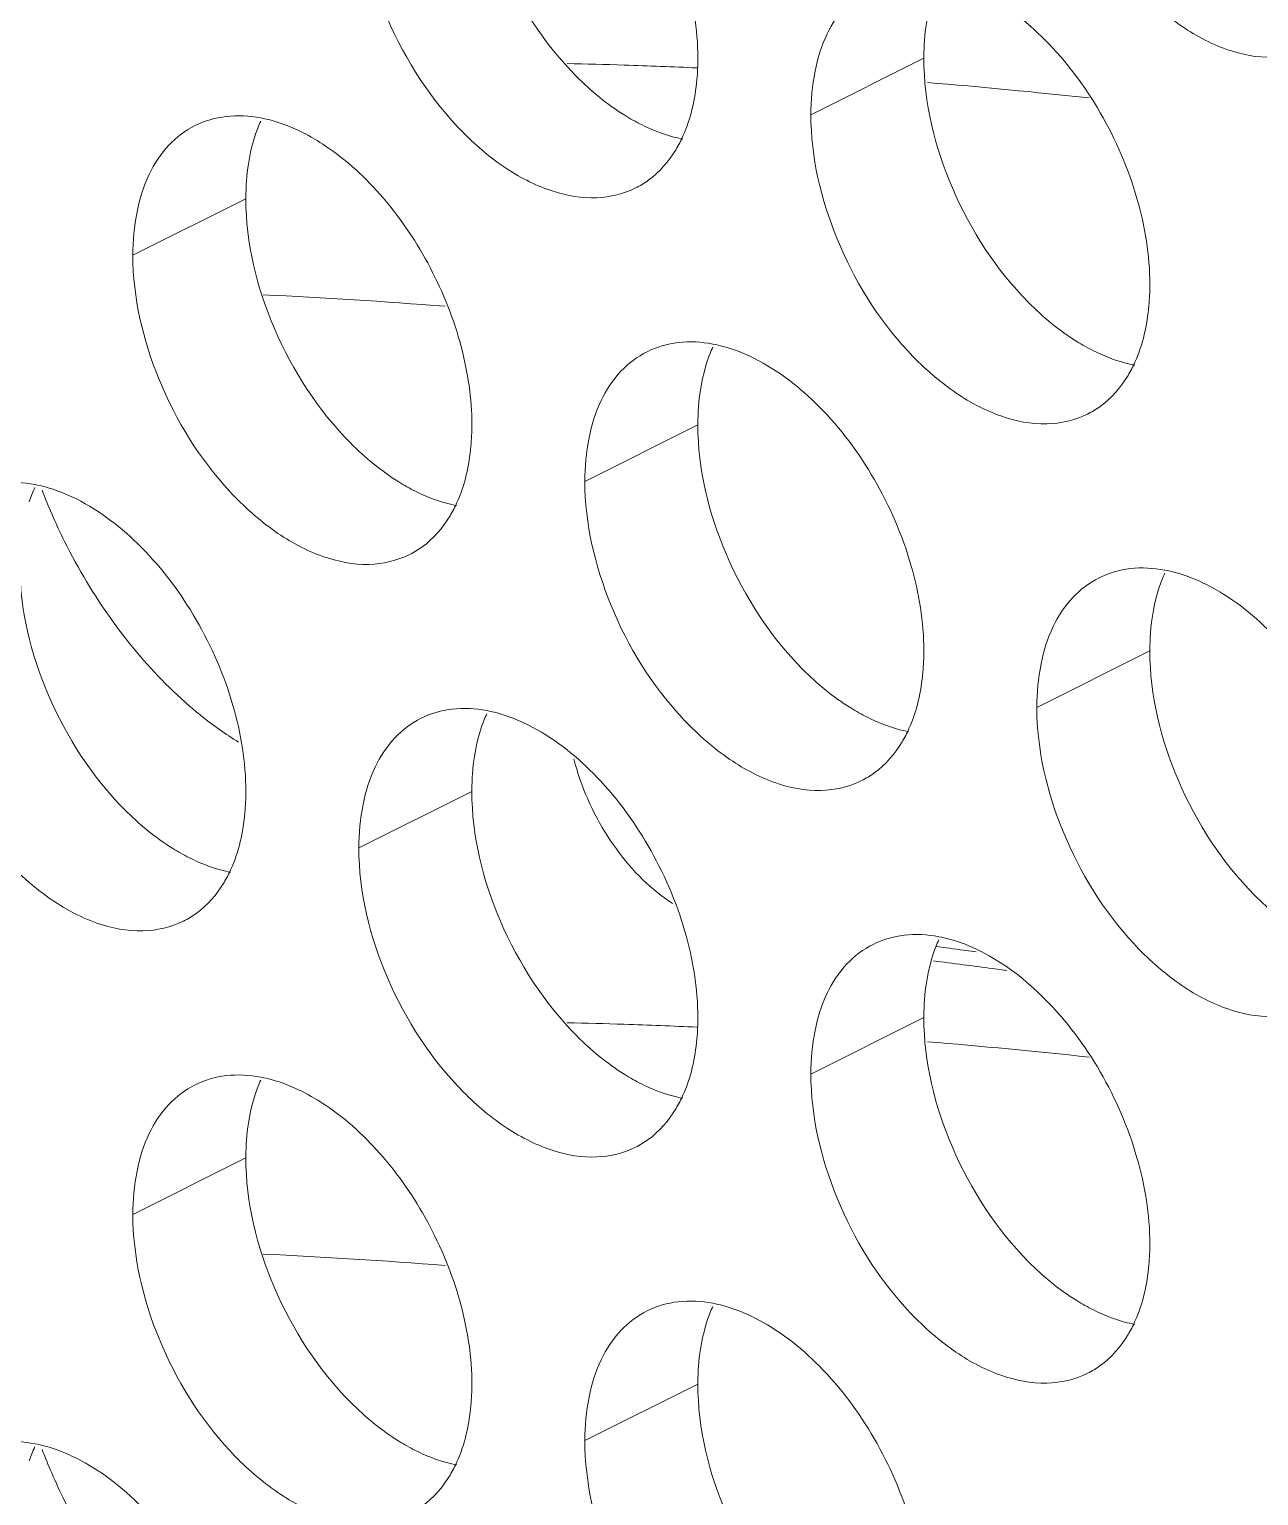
# Model space of a CAD drawing. Header units: millimetres. Extents: x 0 to 2524, y 0 to 1785.
# Drawn here: x 1853.28 to 1859.44, y 778.42 to 785.75 of the extents above; entities that cross this region are included whole.
import ezdxf

# ---------------------------------------------------------------- set-up
doc = ezdxf.new("R2010")
doc.units = ezdxf.units.MM
doc.header["$LTSCALE"] = 0.1
doc.layers.add('标注', color=251, linetype='Continuous', lineweight=9)

msp = doc.modelspace()

# ---------------------------------------------------------------- linework, layer by layer
at = {"layer": '标注'}
for p, q in [((1857.7626, 785.6094), (1857.197, 785.3265)), ((1854.3685, 784.9064), (1853.8028, 784.6236)), ((1856.6313, 783.7751), (1856.0656, 783.4922)), ((1858.894, 782.6437), (1858.3283, 782.3609)), ((1855.4999, 781.9408), (1854.9342, 781.6579)), ((1857.9608, 781.1463), (1858.0249, 781.1376)), ((1858.1062, 781.0539), (1858.1779, 781.0441)), ((1857.7626, 780.8094), (1857.197, 780.5265)), ((1854.3685, 780.1064), (1853.8028, 779.8236)), ((1856.6313, 778.9751), (1856.0656, 778.6922))]:
    msp.add_line(p, q, dxfattribs=at)
for centre, radius, start, end in [((1855.293, 755.7318), 29.8592, 88.13877, 88.68745), ((1855.2832, 755.4346), 30.1566, 87.44559, 88.13851), ((1855.1759, 753.8065), 31.7884, 83.83443, 85.3002), ((1855.113, 784.9954), 0.734, 155.87957, 161.78032), ((1856.117, 785.3659), 0.4532, 296.52559, 305.90341), ((1852.9818, 753.5404), 30.9203, 85.57825, 87.2676), ((1857.3758, 783.864), 0.734, 155.87957, 161.78032), ((1858.3797, 784.2346), 0.4532, 296.52559, 305.90341), ((1853.9817, 783.1611), 0.734, 155.87957, 161.78032), ((1856.0534, 784.4858), 2.8974, 200.98376, 203.50553), ((1854.9856, 783.5316), 0.4532, 296.52559, 305.90341), ((1859.6385, 782.7326), 0.734, 155.87957, 161.78032), ((1856.2444, 782.0297), 0.734, 155.87957, 161.78032), ((1857.2483, 782.4002), 0.4532, 296.52559, 305.90341), ((1856.9534, 782.0884), 0.8381, 233.08212, 237.78281), ((1853.8542, 781.6973), 0.4532, 296.52559, 305.90341), ((1858.5072, 780.8983), 0.734, 155.87957, 161.78032), ((1853.4063, 747.5872), 33.8668, 82.27128, 82.50396), ((1853.5743, 747.6626), 33.6975, 82.27097, 82.77719), ((1855.293, 750.9318), 29.8592, 88.13877, 88.68745), ((1855.2832, 750.6346), 30.1566, 87.44559, 88.13851), ((1855.1759, 749.0065), 31.7884, 83.83443, 85.3002), ((1855.113, 780.1954), 0.734, 155.87957, 161.78032), ((1856.117, 780.5659), 0.4532, 296.52559, 305.90341), ((1852.9818, 748.7404), 30.9203, 85.57825, 87.2676), ((1857.3758, 779.064), 0.734, 155.87957, 161.78032), ((1858.3797, 779.4346), 0.4532, 296.52559, 305.90341), ((1853.9817, 778.3611), 0.734, 155.87957, 161.78032), ((1856.0534, 779.6858), 2.8974, 200.98376, 203.50553)]:
    msp.add_arc(centre, radius, start, end, dxfattribs=at)
for points, knots in [([(1859.7135, 785.6633), (1859.6509, 785.6321), (1859.5009, 785.5981), (1859.2632, 785.6459), (1859.0247, 785.7765), (1858.717, 786.0541), (1858.4309, 786.5168), (1858.3283, 786.9492), (1858.3283, 787.1609)], [0, 0, 0, 0, 0.090718, 0.191742, 0.308104, 0.439279, 0.725532, 1, 1, 1, 1]), ([(1855.7827, 787.0729), (1855.9034, 787.0126), (1856.1339, 786.8322), (1856.4001, 786.4741), (1856.5813, 786.0554), (1856.6313, 785.7543), (1856.6313, 785.6094)], [0, 0, 0, 0, 0.229676, 0.488215, 0.753207, 1, 1, 1, 1]), ([(1856.0237, 785.5187), (1855.8621, 785.6815), (1855.6111, 786.0687), (1855.4999, 786.5192), (1855.4999, 786.7408)], [0, 0, 0, 0, 0.508684, 1, 1, 1, 1]), ([(1855.458, 785.2359), (1855.2965, 785.3987), (1855.0455, 785.7858), (1854.9342, 786.2364), (1854.9342, 786.4579)], [0, 0, 0, 0, 0.508684, 1, 1, 1, 1]), ([(1857.197, 785.3265), (1857.197, 785.3994), (1857.209, 785.5383), (1857.268, 785.7285), (1857.3674, 785.8807), (1857.4599, 785.9511), (1857.5089, 785.9755)], [0, 0, 0, 0, 0.289235, 0.54966, 0.782932, 1, 1, 1, 1]), ([(1858.0455, 785.9415), (1858.1661, 785.8812), (1858.3967, 785.7008), (1858.6629, 785.3428), (1858.844, 784.924), (1858.894, 784.6229), (1858.894, 784.478)], [0, 0, 0, 0, 0.229676, 0.488215, 0.753207, 1, 1, 1, 1]), ([(1857.7626, 785.6094), (1857.7626, 785.6378), (1857.7663, 785.7453), (1857.7851, 785.8527), (1857.81, 785.9278)], [0, 0, 0, 0, 0.264225, 1, 1, 1, 1]), ([(1856.6313, 785.6094), (1856.6313, 785.5738), (1856.6256, 785.4415), (1856.5964, 785.3089), (1856.5566, 785.2205)], [0, 0, 0, 0, 0.268874, 1, 1, 1, 1]), ([(1858.2865, 784.3874), (1858.1249, 784.5501), (1857.8739, 784.9373), (1857.7626, 785.3879), (1857.7626, 785.6094)], [0, 0, 0, 0, 0.508684, 1, 1, 1, 1]), ([(1856.3484, 785.2773), (1856.32, 785.2915), (1856.2021, 785.358), (1856.0966, 785.4453), (1856.0237, 785.5187)], [0, 0, 0, 0, 0.235002, 1, 1, 1, 1]), ([(1854.1147, 785.2726), (1854.1631, 785.2967), (1854.2731, 785.3284), (1854.3868, 785.3216), (1854.4437, 785.3107)], [0, 0, 0, 0, 0.482538, 1, 1, 1, 1]), ([(1854.4437, 785.3107), (1854.4609, 785.3075), (1854.5325, 785.2908), (1854.6014, 785.2636), (1854.6514, 785.2386)], [0, 0, 0, 0, 0.238696, 1, 1, 1, 1]), ([(1858.5821, 783.829), (1858.5195, 783.7978), (1858.3696, 783.7638), (1858.1318, 783.8116), (1857.8934, 783.9422), (1857.5856, 784.2198), (1857.2996, 784.6825), (1857.197, 785.1149), (1857.197, 785.3265)], [0, 0, 0, 0, 0.090718, 0.191742, 0.308104, 0.439279, 0.725532, 1, 1, 1, 1]), ([(1853.8028, 784.6236), (1853.8028, 784.6964), (1853.8149, 784.8354), (1853.8739, 785.0256), (1853.9733, 785.1778), (1854.0658, 785.2482), (1854.1147, 785.2726)], [0, 0, 0, 0, 0.289235, 0.54966, 0.782932, 1, 1, 1, 1]), ([(1854.3685, 784.9064), (1854.3685, 784.9349), (1854.3722, 785.0423), (1854.391, 785.1497), (1854.4159, 785.2249)], [0, 0, 0, 0, 0.264225, 1, 1, 1, 1]), ([(1856.3194, 784.9604), (1856.2596, 784.9306), (1856.118, 784.8967), (1855.8919, 784.9359), (1855.6636, 785.0518), (1855.525, 785.1684), (1855.458, 785.2359)], [0, 0, 0, 0, 0.208571, 0.439041, 0.702839, 1, 1, 1, 1]), ([(1856.5561, 785.2051), (1856.5389, 785.2084), (1856.4673, 785.225), (1856.3984, 785.2523), (1856.3484, 785.2773)], [0, 0, 0, 0, 0.238696, 1, 1, 1, 1]), ([(1856.5566, 785.2205), (1856.5464, 785.1976), (1856.5031, 785.1136), (1856.439, 785.0395), (1856.3827, 784.9988)], [0, 0, 0, 0, 0.265525, 1, 1, 1, 1]), ([(1854.768, 785.1703), (1854.8751, 785.0985), (1855.0752, 784.9123), (1855.3051, 784.5679), (1855.4584, 784.1804), (1855.4999, 783.9067), (1855.4999, 783.7751)], [0, 0, 0, 0, 0.237584, 0.49654, 0.757439, 1, 1, 1, 1]), ([(1854.8923, 783.6844), (1854.7308, 783.8472), (1854.4798, 784.2343), (1854.3685, 784.6849), (1854.3685, 784.9064)], [0, 0, 0, 0, 0.508684, 1, 1, 1, 1]), ([(1855.188, 783.1261), (1855.1254, 783.0949), (1854.9755, 783.0609), (1854.7377, 783.1087), (1854.4993, 783.2393), (1854.1915, 783.5168), (1853.9054, 783.9795), (1853.8028, 784.4119), (1853.8028, 784.6236)], [0, 0, 0, 0, 0.090718, 0.191742, 0.308104, 0.439279, 0.725532, 1, 1, 1, 1]), ([(1858.894, 784.478), (1858.894, 784.4424), (1858.8883, 784.3101), (1858.8591, 784.1775), (1858.8194, 784.0891)], [0, 0, 0, 0, 0.268874, 1, 1, 1, 1]), ([(1858.6112, 784.1459), (1858.5827, 784.1601), (1858.4648, 784.2266), (1858.3593, 784.3139), (1858.2865, 784.3874)], [0, 0, 0, 0, 0.235002, 1, 1, 1, 1]), ([(1856.3775, 784.1412), (1856.4258, 784.1653), (1856.5359, 784.1971), (1856.6495, 784.1902), (1856.7064, 784.1794)], [0, 0, 0, 0, 0.482538, 1, 1, 1, 1]), ([(1856.7064, 784.1794), (1856.7236, 784.1761), (1856.7952, 784.1595), (1856.8641, 784.1322), (1856.9141, 784.1072)], [0, 0, 0, 0, 0.238696, 1, 1, 1, 1]), ([(1856.0656, 783.4922), (1856.0656, 783.5651), (1856.0776, 783.704), (1856.1366, 783.8942), (1856.236, 784.0464), (1856.3286, 784.1168), (1856.3775, 784.1412)], [0, 0, 0, 0, 0.289235, 0.54966, 0.782932, 1, 1, 1, 1]), ([(1856.9141, 784.1072), (1857.0348, 784.0469), (1857.2653, 783.8665), (1857.5315, 783.5084), (1857.7126, 783.0897), (1857.7626, 782.7886), (1857.7626, 782.6437)], [0, 0, 0, 0, 0.229676, 0.488215, 0.753207, 1, 1, 1, 1]), ([(1858.8189, 784.0737), (1858.8017, 784.077), (1858.7301, 784.0936), (1858.6612, 784.1209), (1858.6112, 784.1459)], [0, 0, 0, 0, 0.238696, 1, 1, 1, 1]), ([(1856.6313, 783.7751), (1856.6313, 783.8035), (1856.635, 783.9109), (1856.6538, 784.0183), (1856.6786, 784.0935)], [0, 0, 0, 0, 0.264225, 1, 1, 1, 1]), ([(1858.8194, 784.0891), (1858.8091, 784.0662), (1858.7658, 783.9823), (1858.7017, 783.9081), (1858.6455, 783.8674)], [0, 0, 0, 0, 0.265525, 1, 1, 1, 1]), ([(1855.4999, 783.7751), (1855.4999, 783.7394), (1855.4942, 783.6072), (1855.465, 783.4746), (1855.4253, 783.3862)], [0, 0, 0, 0, 0.268874, 1, 1, 1, 1]), ([(1857.1551, 782.553), (1856.9935, 782.7158), (1856.7425, 783.103), (1856.6313, 783.5536), (1856.6313, 783.7751)], [0, 0, 0, 0, 0.508684, 1, 1, 1, 1]), ([(1855.2171, 783.4429), (1855.1886, 783.4572), (1855.0707, 783.5237), (1854.9652, 783.611), (1854.8923, 783.6844)], [0, 0, 0, 0, 0.235002, 1, 1, 1, 1]), ([(1852.9834, 783.4383), (1853.0317, 783.4624), (1853.1418, 783.4941), (1853.2554, 783.4873), (1853.3123, 783.4764)], [0, 0, 0, 0, 0.482538, 1, 1, 1, 1]), ([(1853.3123, 783.4764), (1853.3295, 783.4731), (1853.4011, 783.4565), (1853.47, 783.4292), (1853.52, 783.4042)], [0, 0, 0, 0, 0.238696, 1, 1, 1, 1]), ([(1857.4507, 781.9947), (1857.3881, 781.9635), (1857.2382, 781.9295), (1857.0004, 781.9773), (1856.762, 782.1079), (1856.4542, 782.3855), (1856.1682, 782.8482), (1856.0656, 783.2806), (1856.0656, 783.4922)], [0, 0, 0, 0, 0.090718, 0.191742, 0.308104, 0.439279, 0.725532, 1, 1, 1, 1]), ([(1853.52, 783.4042), (1853.6406, 783.3439), (1853.8712, 783.1636), (1854.1374, 782.8055), (1854.3185, 782.3868), (1854.3685, 782.0857), (1854.3685, 781.9408)], [0, 0, 0, 0, 0.229676, 0.488215, 0.753207, 1, 1, 1, 1]), ([(1855.4248, 783.3708), (1855.4075, 783.3741), (1855.336, 783.3907), (1855.2671, 783.4179), (1855.2171, 783.4429)], [0, 0, 0, 0, 0.238696, 1, 1, 1, 1]), ([(1855.4253, 783.3862), (1855.415, 783.3633), (1855.3717, 783.2793), (1855.3076, 783.2052), (1855.2514, 783.1645)], [0, 0, 0, 0, 0.265525, 1, 1, 1, 1]), ([(1853.3964, 783.3302), (1853.4168, 783.2833), (1853.5029, 783.0987), (1853.6082, 782.923), (1853.697, 782.799)], [0, 0, 0, 0, 0.251276, 1, 1, 1, 1]), ([(1853.761, 781.8501), (1853.5994, 782.0129), (1853.3484, 782.4), (1853.2372, 782.8506), (1853.2372, 783.0721)], [0, 0, 0, 0, 0.508684, 1, 1, 1, 1]), ([(1858.3283, 782.3609), (1858.3283, 782.4337), (1858.3403, 782.5726), (1858.3994, 782.7628), (1858.4987, 782.915), (1858.5913, 782.9854), (1858.6402, 783.0098)], [0, 0, 0, 0, 0.289235, 0.54966, 0.782932, 1, 1, 1, 1]), ([(1858.6402, 783.0098), (1858.6885, 783.0339), (1858.7986, 783.0657), (1858.9123, 783.0589), (1858.9692, 783.048)], [0, 0, 0, 0, 0.482538, 1, 1, 1, 1]), ([(1858.9692, 783.048), (1858.9864, 783.0447), (1859.0579, 783.0281), (1859.1269, 783.0008), (1859.1769, 782.9758)], [0, 0, 0, 0, 0.238696, 1, 1, 1, 1]), ([(1858.894, 782.6437), (1858.894, 782.6721), (1858.8977, 782.7796), (1858.9165, 782.887), (1858.9413, 782.9621)], [0, 0, 0, 0, 0.264225, 1, 1, 1, 1]), ([(1859.1769, 782.9758), (1859.2975, 782.9155), (1859.528, 782.7351), (1859.7942, 782.3771), (1859.9754, 781.9583), (1860.0254, 781.6573), (1860.0254, 781.5123)], [0, 0, 0, 0, 0.229676, 0.488215, 0.753207, 1, 1, 1, 1]), ([(1854.0566, 781.2918), (1853.994, 781.2605), (1853.8441, 781.2266), (1853.6063, 781.2743), (1853.3679, 781.405), (1853.0601, 781.6825), (1852.7741, 782.1452), (1852.6715, 782.5776), (1852.6715, 782.7893)], [0, 0, 0, 0, 0.090718, 0.191742, 0.308104, 0.439279, 0.725532, 1, 1, 1, 1]), ([(1853.697, 782.799), (1853.726, 782.7585), (1853.8426, 782.6047), (1853.9761, 782.4634), (1854.0843, 782.3697)], [0, 0, 0, 0, 0.258123, 1, 1, 1, 1]), ([(1857.7626, 782.6437), (1857.7626, 782.6081), (1857.757, 782.4758), (1857.7277, 782.3432), (1857.688, 782.2548)], [0, 0, 0, 0, 0.268874, 1, 1, 1, 1]), ([(1859.4178, 781.4217), (1859.2563, 781.5844), (1859.0053, 781.9716), (1858.894, 782.4222), (1858.894, 782.6437)], [0, 0, 0, 0, 0.508684, 1, 1, 1, 1]), ([(1857.4798, 782.3116), (1857.4514, 782.3258), (1857.3335, 782.3923), (1857.228, 782.4796), (1857.1551, 782.553)], [0, 0, 0, 0, 0.235002, 1, 1, 1, 1]), ([(1854.0843, 782.3697), (1854.1043, 782.3524), (1854.1829, 782.2869), (1854.2666, 782.2273), (1854.3314, 782.1876)], [0, 0, 0, 0, 0.257666, 1, 1, 1, 1]), ([(1855.2461, 782.3069), (1855.2944, 782.331), (1855.4045, 782.3627), (1855.5182, 782.3559), (1855.575, 782.3451)], [0, 0, 0, 0, 0.482538, 1, 1, 1, 1]), ([(1855.575, 782.3451), (1855.5923, 782.3418), (1855.6638, 782.3251), (1855.7327, 782.2979), (1855.7827, 782.2729)], [0, 0, 0, 0, 0.238696, 1, 1, 1, 1]), ([(1859.7135, 780.8633), (1859.6509, 780.8321), (1859.5009, 780.7981), (1859.2632, 780.8459), (1859.0247, 780.9765), (1858.717, 781.2541), (1858.4309, 781.7168), (1858.3283, 782.1492), (1858.3283, 782.3609)], [0, 0, 0, 0, 0.090718, 0.191742, 0.308104, 0.439279, 0.725532, 1, 1, 1, 1]), ([(1854.9342, 781.6579), (1854.9342, 781.7308), (1854.9462, 781.8697), (1855.0053, 782.0599), (1855.1046, 782.2121), (1855.1972, 782.2825), (1855.2461, 782.3069)], [0, 0, 0, 0, 0.289235, 0.54966, 0.782932, 1, 1, 1, 1]), ([(1855.7827, 782.2729), (1855.9034, 782.2126), (1856.1339, 782.0322), (1856.4001, 781.6741), (1856.5813, 781.2554), (1856.6313, 780.9543), (1856.6313, 780.8094)], [0, 0, 0, 0, 0.229676, 0.488215, 0.753207, 1, 1, 1, 1]), ([(1857.6875, 782.2394), (1857.6703, 782.2427), (1857.5987, 782.2593), (1857.5298, 782.2866), (1857.4798, 782.3116)], [0, 0, 0, 0, 0.238696, 1, 1, 1, 1]), ([(1855.4999, 781.9408), (1855.4999, 781.9692), (1855.5036, 782.0766), (1855.5224, 782.184), (1855.5472, 782.2592)], [0, 0, 0, 0, 0.264225, 1, 1, 1, 1]), ([(1857.688, 782.2548), (1857.6777, 782.2319), (1857.6345, 782.148), (1857.5703, 782.0738), (1857.5141, 782.0331)], [0, 0, 0, 0, 0.265525, 1, 1, 1, 1]), ([(1856.0103, 782.1034), (1856.0455, 781.9666), (1856.1585, 781.7109), (1856.343, 781.4985), (1856.45, 781.4183)], [0, 0, 0, 0, 0.513788, 1, 1, 1, 1]), ([(1854.3685, 781.9408), (1854.3685, 781.9051), (1854.3628, 781.7729), (1854.3336, 781.6402), (1854.2939, 781.5519)], [0, 0, 0, 0, 0.268874, 1, 1, 1, 1]), ([(1856.0237, 780.7187), (1855.8621, 780.8815), (1855.6111, 781.2687), (1855.4999, 781.7192), (1855.4999, 781.9408)], [0, 0, 0, 0, 0.508684, 1, 1, 1, 1]), ([(1854.0857, 781.6086), (1854.0573, 781.6228), (1853.9393, 781.6893), (1853.8338, 781.7767), (1853.761, 781.8501)], [0, 0, 0, 0, 0.235002, 1, 1, 1, 1]), ([(1855.458, 780.4359), (1855.2965, 780.5987), (1855.0455, 780.9858), (1854.9342, 781.4364), (1854.9342, 781.6579)], [0, 0, 0, 0, 0.508684, 1, 1, 1, 1]), ([(1854.2934, 781.5364), (1854.2762, 781.5397), (1854.2046, 781.5564), (1854.1357, 781.5836), (1854.0857, 781.6086)], [0, 0, 0, 0, 0.238696, 1, 1, 1, 1]), ([(1854.2939, 781.5519), (1854.2836, 781.529), (1854.2404, 781.445), (1854.1762, 781.3709), (1854.12, 781.3302)], [0, 0, 0, 0, 0.265525, 1, 1, 1, 1]), ([(1859.7425, 781.1802), (1859.7141, 781.1944), (1859.5962, 781.2609), (1859.4907, 781.3482), (1859.4178, 781.4217)], [0, 0, 0, 0, 0.235002, 1, 1, 1, 1]), ([(1857.197, 780.5265), (1857.197, 780.5994), (1857.209, 780.7383), (1857.268, 780.9285), (1857.3674, 781.0807), (1857.4599, 781.1511), (1857.5089, 781.1755)], [0, 0, 0, 0, 0.289235, 0.54966, 0.782932, 1, 1, 1, 1]), ([(1857.5089, 781.1755), (1857.5572, 781.1996), (1857.6673, 781.2314), (1857.7809, 781.2246), (1857.8378, 781.2137)], [0, 0, 0, 0, 0.482538, 1, 1, 1, 1]), ([(1857.8378, 781.2137), (1857.855, 781.2104), (1857.9266, 781.1938), (1857.9955, 781.1665), (1858.0455, 781.1415)], [0, 0, 0, 0, 0.238696, 1, 1, 1, 1]), ([(1857.7626, 780.8094), (1857.7626, 780.8378), (1857.7663, 780.9453), (1857.7851, 781.0527), (1857.81, 781.1278)], [0, 0, 0, 0, 0.264225, 1, 1, 1, 1]), ([(1858.0455, 781.1415), (1858.1661, 781.0812), (1858.3967, 780.9008), (1858.6629, 780.5428), (1858.844, 780.124), (1858.894, 779.8229), (1858.894, 779.678)], [0, 0, 0, 0, 0.229676, 0.488215, 0.753207, 1, 1, 1, 1]), ([(1856.6313, 780.8094), (1856.6313, 780.7738), (1856.6256, 780.6415), (1856.5964, 780.5089), (1856.5566, 780.4205)], [0, 0, 0, 0, 0.268874, 1, 1, 1, 1]), ([(1858.2865, 779.5874), (1858.1249, 779.7501), (1857.8739, 780.1373), (1857.7626, 780.5879), (1857.7626, 780.8094)], [0, 0, 0, 0, 0.508684, 1, 1, 1, 1]), ([(1856.3484, 780.4773), (1856.32, 780.4915), (1856.2021, 780.558), (1856.0966, 780.6453), (1856.0237, 780.7187)], [0, 0, 0, 0, 0.235002, 1, 1, 1, 1]), ([(1854.1147, 780.4726), (1854.1631, 780.4967), (1854.2731, 780.5284), (1854.3868, 780.5216), (1854.4437, 780.5107)], [0, 0, 0, 0, 0.482538, 1, 1, 1, 1]), ([(1854.4437, 780.5107), (1854.4609, 780.5075), (1854.5325, 780.4908), (1854.6014, 780.4636), (1854.6514, 780.4386)], [0, 0, 0, 0, 0.238696, 1, 1, 1, 1]), ([(1858.5821, 779.029), (1858.5195, 778.9978), (1858.3696, 778.9638), (1858.1318, 779.0116), (1857.8934, 779.1422), (1857.5856, 779.4198), (1857.2996, 779.8825), (1857.197, 780.3149), (1857.197, 780.5265)], [0, 0, 0, 0, 0.090718, 0.191742, 0.308104, 0.439279, 0.725532, 1, 1, 1, 1]), ([(1853.8028, 779.8236), (1853.8028, 779.8964), (1853.8149, 780.0354), (1853.8739, 780.2256), (1853.9733, 780.3778), (1854.0658, 780.4482), (1854.1147, 780.4726)], [0, 0, 0, 0, 0.289235, 0.54966, 0.782932, 1, 1, 1, 1]), ([(1856.5561, 780.4051), (1856.5389, 780.4084), (1856.4673, 780.425), (1856.3984, 780.4523), (1856.3484, 780.4773)], [0, 0, 0, 0, 0.238696, 1, 1, 1, 1]), ([(1854.3685, 780.1064), (1854.3685, 780.1349), (1854.3722, 780.2423), (1854.391, 780.3497), (1854.4159, 780.4249)], [0, 0, 0, 0, 0.264225, 1, 1, 1, 1]), ([(1854.768, 780.3703), (1854.8751, 780.2985), (1855.0752, 780.1123), (1855.3051, 779.7679), (1855.4584, 779.3804), (1855.4999, 779.1067), (1855.4999, 778.9751)], [0, 0, 0, 0, 0.237584, 0.49654, 0.757439, 1, 1, 1, 1]), ([(1856.3194, 780.1604), (1856.2596, 780.1306), (1856.118, 780.0967), (1855.8919, 780.1359), (1855.6636, 780.2518), (1855.525, 780.3684), (1855.458, 780.4359)], [0, 0, 0, 0, 0.208571, 0.439041, 0.702839, 1, 1, 1, 1]), ([(1856.5566, 780.4205), (1856.5464, 780.3976), (1856.5031, 780.3136), (1856.439, 780.2395), (1856.3827, 780.1988)], [0, 0, 0, 0, 0.265525, 1, 1, 1, 1]), ([(1854.8923, 778.8844), (1854.7308, 779.0472), (1854.4798, 779.4343), (1854.3685, 779.8849), (1854.3685, 780.1064)], [0, 0, 0, 0, 0.508684, 1, 1, 1, 1]), ([(1855.188, 778.3261), (1855.1254, 778.2949), (1854.9755, 778.2609), (1854.7377, 778.3087), (1854.4993, 778.4393), (1854.1915, 778.7168), (1853.9054, 779.1795), (1853.8028, 779.6119), (1853.8028, 779.8236)], [0, 0, 0, 0, 0.090718, 0.191742, 0.308104, 0.439279, 0.725532, 1, 1, 1, 1]), ([(1858.894, 779.678), (1858.894, 779.6424), (1858.8883, 779.5101), (1858.8591, 779.3775), (1858.8194, 779.2891)], [0, 0, 0, 0, 0.268874, 1, 1, 1, 1]), ([(1858.6112, 779.3459), (1858.5827, 779.3601), (1858.4648, 779.4266), (1858.3593, 779.5139), (1858.2865, 779.5874)], [0, 0, 0, 0, 0.235002, 1, 1, 1, 1]), ([(1856.0656, 778.6922), (1856.0656, 778.7651), (1856.0776, 778.904), (1856.1366, 779.0942), (1856.236, 779.2464), (1856.3286, 779.3168), (1856.3775, 779.3412)], [0, 0, 0, 0, 0.289235, 0.54966, 0.782932, 1, 1, 1, 1]), ([(1856.3775, 779.3412), (1856.4258, 779.3653), (1856.5359, 779.3971), (1856.6495, 779.3902), (1856.7064, 779.3794)], [0, 0, 0, 0, 0.482538, 1, 1, 1, 1]), ([(1856.7064, 779.3794), (1856.7236, 779.3761), (1856.7952, 779.3595), (1856.8641, 779.3322), (1856.9141, 779.3072)], [0, 0, 0, 0, 0.238696, 1, 1, 1, 1]), ([(1858.8189, 779.2737), (1858.8017, 779.277), (1858.7301, 779.2936), (1858.6612, 779.3209), (1858.6112, 779.3459)], [0, 0, 0, 0, 0.238696, 1, 1, 1, 1]), ([(1856.6313, 778.9751), (1856.6313, 779.0035), (1856.635, 779.1109), (1856.6538, 779.2183), (1856.6786, 779.2935)], [0, 0, 0, 0, 0.264225, 1, 1, 1, 1]), ([(1856.9141, 779.3072), (1857.0348, 779.2469), (1857.2653, 779.0665), (1857.5315, 778.7084), (1857.7126, 778.2897), (1857.7626, 777.9886), (1857.7626, 777.8437)], [0, 0, 0, 0, 0.229676, 0.488215, 0.753207, 1, 1, 1, 1]), ([(1858.8194, 779.2891), (1858.8091, 779.2662), (1858.7658, 779.1823), (1858.7017, 779.1081), (1858.6455, 779.0674)], [0, 0, 0, 0, 0.265525, 1, 1, 1, 1]), ([(1855.4999, 778.9751), (1855.4999, 778.9394), (1855.4942, 778.8072), (1855.465, 778.6746), (1855.4253, 778.5862)], [0, 0, 0, 0, 0.268874, 1, 1, 1, 1]), ([(1857.1551, 777.753), (1856.9935, 777.9158), (1856.7425, 778.303), (1856.6313, 778.7536), (1856.6313, 778.9751)], [0, 0, 0, 0, 0.508684, 1, 1, 1, 1]), ([(1855.2171, 778.6429), (1855.1886, 778.6572), (1855.0707, 778.7237), (1854.9652, 778.811), (1854.8923, 778.8844)], [0, 0, 0, 0, 0.235002, 1, 1, 1, 1]), ([(1852.9834, 778.6383), (1853.0317, 778.6624), (1853.1418, 778.6941), (1853.2554, 778.6873), (1853.3123, 778.6764)], [0, 0, 0, 0, 0.482538, 1, 1, 1, 1]), ([(1853.3123, 778.6764), (1853.3295, 778.6731), (1853.4011, 778.6565), (1853.47, 778.6292), (1853.52, 778.6042)], [0, 0, 0, 0, 0.238696, 1, 1, 1, 1]), ([(1857.4507, 777.1947), (1857.3881, 777.1635), (1857.2382, 777.1295), (1857.0004, 777.1773), (1856.762, 777.3079), (1856.4542, 777.5855), (1856.1682, 778.0482), (1856.0656, 778.4806), (1856.0656, 778.6922)], [0, 0, 0, 0, 0.090718, 0.191742, 0.308104, 0.439279, 0.725532, 1, 1, 1, 1]), ([(1853.52, 778.6042), (1853.6406, 778.5439), (1853.8712, 778.3636), (1854.1374, 778.0055), (1854.3185, 777.5868), (1854.3685, 777.2857), (1854.3685, 777.1408)], [0, 0, 0, 0, 0.229676, 0.488215, 0.753207, 1, 1, 1, 1]), ([(1855.4248, 778.5708), (1855.4075, 778.5741), (1855.336, 778.5907), (1855.2671, 778.6179), (1855.2171, 778.6429)], [0, 0, 0, 0, 0.238696, 1, 1, 1, 1]), ([(1853.3964, 778.5302), (1853.4168, 778.4833), (1853.5029, 778.2987), (1853.6082, 778.123), (1853.697, 777.999)], [0, 0, 0, 0, 0.251276, 1, 1, 1, 1]), ([(1855.4253, 778.5862), (1855.415, 778.5633), (1855.3717, 778.4793), (1855.3076, 778.4052), (1855.2514, 778.3645)], [0, 0, 0, 0, 0.265525, 1, 1, 1, 1])]:
    msp.add_open_spline(points, degree=3, knots=knots, dxfattribs=at)
for points in [[(1854.6514, 785.2386), (1854.6917, 785.2184), (1854.7306, 785.1954), (1854.768, 785.1703)], [(1854.6514, 780.4386), (1854.6917, 780.4184), (1854.7306, 780.3954), (1854.768, 780.3703)]]:
    msp.add_open_spline(points, degree=3, dxfattribs=at)

doc.saveas('drawing.dxf')
